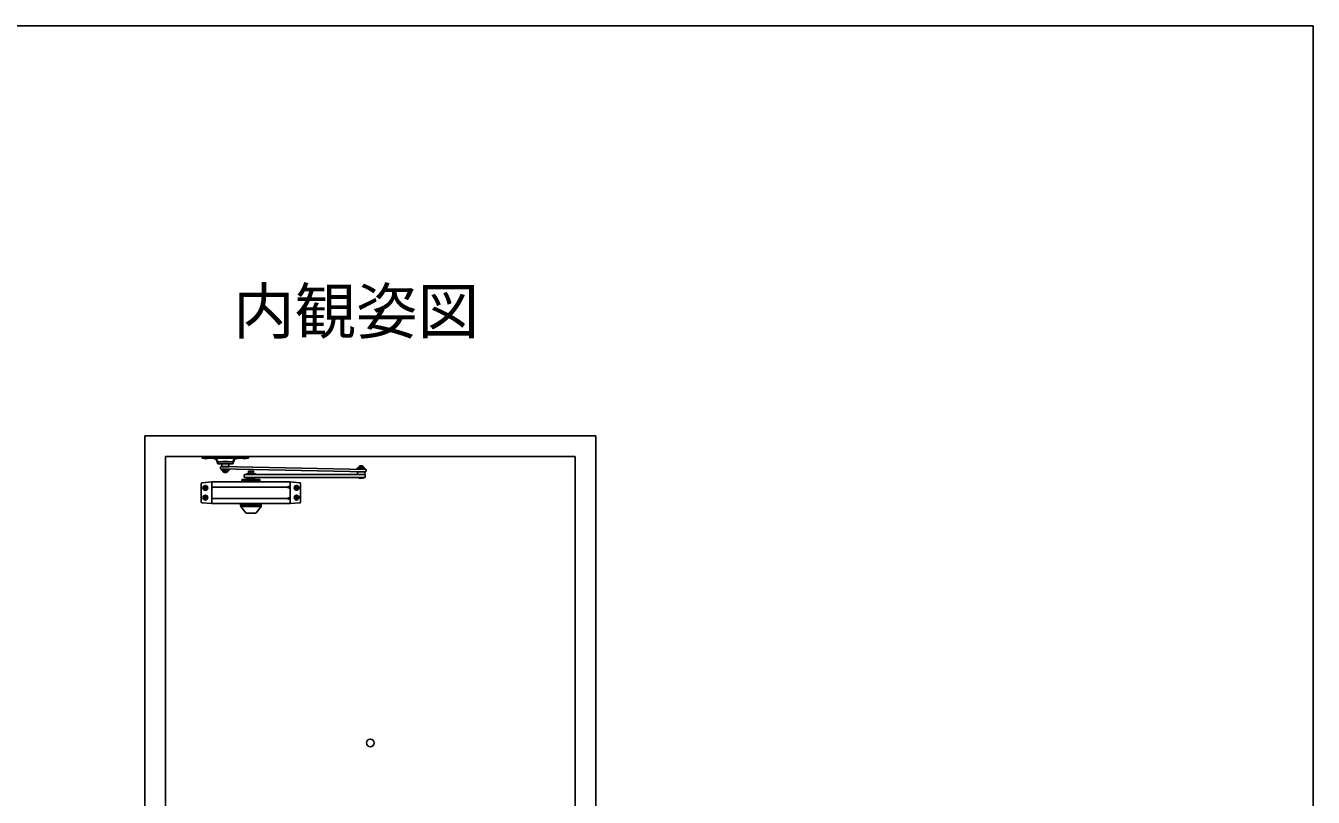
# Model space of a CAD drawing. Units: millimetres, scale not verified. Extents: x -397 to 397, y -282 to 282.
# Drawn here: x 250.5 to 376.1, y 204.1 to 279.3 of the extents above; entities that cross this region are included whole.
import ezdxf
from ezdxf.enums import TextEntityAlignment as Align

# ---------------------------------------------------------------- set-up
doc = ezdxf.new("R2010")
doc.units = ezdxf.units.MM
doc.header["$LTSCALE"] = 2
for name, color, linetype in [('0-1_USER1', 3, 'Continuous'), ('0-5_YKK_A1', 4, 'Continuous'), ('0-7_YKK_ZWAK', 7, 'Continuous')]:
    doc.layers.add(name, color=color, linetype=linetype)
doc.styles.add('ＭＳ ゴシック', font='')
doc.styles.get('ＭＳ ゴシック').set_extended_font_data('MS Gothic')

msp = doc.modelspace()

# ---------------------------------------------------------------- linework, layer by layer
at = {"layer": '0-5_YKK_A1'}
for p, q in [((264.1, 237.3), (304.1, 237.3)), ((264.1, 237.3), (264.1, 140.55)), ((271.6, 237.3), (267.1, 237.3)), ((267.7, 237.3), (272.2, 237.3)), ((267.7, 237.3), (267.7, 237.12)), ((267.7, 237.12), (268.983, 237.12)), ((267.8, 237.12), (268.3, 237.12)), ((268.983, 237.12), (270.917, 237.12)), ((269.225, 236.57), (269.031, 237.083)), ((269.225, 236.75), (269.06, 237.151)), ((269.225, 236.75), (269.75, 236.75)), ((269.225, 236.75), (269.225, 236.57)), ((269.225, 236.57), (270.675, 236.57)), ((269.477, 236.293), (269.473, 236.068)), ((283.675, 236.022), (269.477, 236.295)), ((269.6, 236.57), (269.6, 236.32)), ((270.3, 236.32), (269.6, 236.32)), ((269.603, 236.29), (269.603, 236.315)), ((270.303, 236.302), (269.603, 236.315)), ((270.303, 236.277), (269.603, 236.29)), ((269.713, 236.313), (269.713, 236.32)), ((270.15, 236.8), (269.75, 236.8)), ((269.75, 236.75), (270.15, 236.75)), ((270.15, 236.75), (270.675, 236.75)), ((270.188, 236.304), (270.188, 236.32)), ((270.3, 236.57), (270.3, 236.32)), ((270.303, 236.277), (270.303, 236.302)), ((270.675, 236.75), (270.84, 237.151)), ((270.675, 236.57), (270.869, 237.083)), ((270.675, 236.75), (270.675, 236.57)), ((270.675, 236.75), (270.675, 236.57)), ((272.2, 237.12), (270.917, 237.12)), ((271.6, 237.12), (272.1, 237.12)), ((271.6, 237.12), (272.1, 237.12)), ((272.2, 237.3), (272.2, 237.12)), ((282.946, 236.22), (283.446, 236.22)), ((282.984, 236.155), (282.984, 236.22)), ((283.409, 236.22), (282.984, 236.22)), ((283.126, 236.155), (283.126, 236.22)), ((283.409, 236.155), (283.409, 236.22)), ((283.446, 236.22), (283.446, 236.245)), ((304.1, 140.55), (304.1, 237.3)), ((269.473, 236.07), (283.67, 235.797)), ((269.575, 236.02), (269.575, 235.94)), ((269.575, 236.02), (270.325, 236.02)), ((269.575, 235.94), (270.325, 235.94)), ((269.599, 236.065), (269.598, 236.04)), ((270.298, 236.027), (269.598, 236.04)), ((270.298, 236.052), (269.599, 236.065)), ((269.7, 235.875), (269.7, 235.85)), ((270.2, 235.875), (269.7, 235.875)), ((270.2, 235.85), (269.7, 235.85)), ((269.72, 236.038), (269.738, 236.02)), ((269.738, 236.02), (270.163, 236.02)), ((269.738, 235.94), (270.163, 235.94)), ((269.738, 235.94), (269.738, 235.875)), ((269.738, 235.875), (270.163, 235.875)), ((270.02, 235.94), (270.02, 235.875)), ((270.172, 236.029), (270.163, 236.02)), ((270.163, 235.94), (270.163, 235.875)), ((270.2, 235.875), (270.2, 235.85)), ((270.298, 236.052), (270.298, 236.027)), ((270.325, 236.02), (270.325, 235.94)), ((271.575, 234.95), (271.6, 235.05)), ((273.325, 234.95), (271.575, 234.95)), ((271.575, 234.95), (271.575, 234.8)), ((273.3, 235.05), (271.6, 235.05)), ((271.8, 235.475), (271.8, 235.275)), ((271.85, 235.525), (283.546, 235.525)), ((271.85, 235.225), (282.996, 235.225)), ((272, 235.605), (272, 235.525)), ((272.125, 235.225), (272.093, 235.175)), ((272.807, 235.175), (272.093, 235.175)), ((272.093, 235.05), (272.093, 235.175)), ((272.125, 235.225), (272.775, 235.225)), ((272.2, 235.855), (272.2, 235.605)), ((272.2, 235.855), (272.7, 235.855)), ((272.2, 235.655), (272.7, 235.655)), ((272.45, 235.809), (272.45, 235.709)), ((272.7, 235.855), (272.7, 235.605)), ((272.775, 235.225), (272.807, 235.175)), ((272.807, 235.05), (272.807, 235.175)), ((273.325, 234.95), (273.3, 235.05)), ((273.325, 234.95), (273.325, 234.8)), ((283.571, 236.155), (282.821, 236.155)), ((282.821, 236.075), (282.821, 236.155)), ((283.571, 236.075), (282.821, 236.075)), ((282.846, 235.788), (282.847, 235.813)), ((282.846, 235.789), (283.546, 235.775)), ((282.846, 235.525), (282.846, 235.775)), ((282.846, 235.775), (283.546, 235.775)), ((282.85, 236.063), (283.55, 236.05)), ((282.85, 236.038), (282.85, 236.063)), ((282.85, 236.038), (283.55, 236.025)), ((282.959, 235.786), (282.959, 235.775)), ((282.971, 236.063), (282.984, 236.075)), ((283.409, 236.155), (282.984, 236.155)), ((282.996, 235.225), (283.396, 235.225)), ((282.996, 235.175), (283.396, 235.175)), ((283.396, 235.225), (283.546, 235.225)), ((283.396, 235.225), (283.546, 235.225)), ((283.432, 236.052), (283.409, 236.075)), ((283.434, 235.778), (283.434, 235.775)), ((283.546, 235.775), (283.547, 235.8)), ((283.546, 235.525), (283.546, 235.775)), ((283.55, 236.025), (283.55, 236.05)), ((283.571, 236.075), (283.571, 236.155)), ((283.596, 235.475), (283.596, 235.275)), ((283.675, 236.022), (283.67, 235.797)), ((267.6, 232.878), (267.6, 234.622)), ((267.692, 234.722), (268.64, 234.8)), ((267.86, 234.2), (267.86, 234.25)), ((267.925, 234.25), (267.86, 234.25)), ((267.925, 234.2), (267.86, 234.2)), ((268.025, 234.365), (267.975, 234.365)), ((267.975, 234.3), (267.975, 234.365)), ((267.975, 234.15), (267.975, 234.085)), ((268.025, 234.3), (268.025, 234.365)), ((268.025, 234.3), (268.025, 234.365)), ((268.025, 234.15), (268.025, 234.085)), ((268.075, 234.25), (268.14, 234.25)), ((268.075, 234.2), (268.14, 234.2)), ((268.075, 234.2), (268.14, 234.2)), ((268.14, 234.2), (268.14, 234.25)), ((276.26, 234.8), (268.64, 234.8)), ((268.64, 232.7), (268.64, 234.8)), ((276.26, 234.295), (268.64, 234.295)), ((273.325, 234.8), (271.575, 234.8)), ((276.26, 234.395), (275.91, 234.295)), ((275.91, 234.295), (276.26, 234.195)), ((277.208, 234.722), (276.26, 234.8)), ((276.26, 232.7), (276.26, 234.795)), ((276.825, 234.25), (276.76, 234.25)), ((276.76, 234.2), (276.76, 234.25)), ((276.825, 234.2), (276.76, 234.2)), ((276.825, 234.2), (276.76, 234.2)), ((276.875, 234.365), (276.925, 234.365)), ((276.875, 234.3), (276.875, 234.365)), ((276.925, 234.365), (276.875, 234.365)), ((276.875, 234.3), (276.875, 234.365)), ((276.875, 234.15), (276.875, 234.085)), ((276.925, 234.3), (276.925, 234.365)), ((276.925, 234.3), (276.925, 234.365)), ((276.925, 234.15), (276.925, 234.085)), ((276.975, 234.25), (277.04, 234.25)), ((276.975, 234.2), (277.04, 234.2)), ((277.04, 234.2), (277.04, 234.25)), ((277.3, 232.878), (277.3, 234.622)), ((267.692, 232.778), (268.64, 232.7)), ((267.925, 233.3), (267.86, 233.3)), ((267.86, 233.3), (267.86, 233.25)), ((267.925, 233.25), (267.86, 233.25)), ((267.975, 233.415), (268.025, 233.415)), ((267.975, 233.35), (267.975, 233.415)), ((267.975, 233.35), (267.975, 233.415)), ((267.975, 233.2), (267.975, 233.135)), ((267.975, 233.2), (267.975, 233.135)), ((267.975, 233.135), (268.025, 233.135)), ((268.025, 233.135), (267.975, 233.135)), ((268.025, 233.35), (268.025, 233.415)), ((268.025, 233.2), (268.025, 233.135)), ((268.025, 233.2), (268.025, 233.135)), ((268.075, 233.3), (268.14, 233.3)), ((268.075, 233.3), (268.14, 233.3)), ((268.075, 233.25), (268.14, 233.25)), ((268.14, 233.3), (268.14, 233.25)), ((276.26, 233.2), (268.64, 233.2)), ((276.26, 232.7), (268.64, 232.7)), ((271.463, 232.703), (271.443, 232.551)), ((271.443, 232.467), (271.443, 232.551)), ((271.443, 232.55), (273.458, 232.55)), ((273.448, 232.425), (271.452, 232.425)), ((273.458, 232.551), (273.437, 232.703)), ((273.458, 232.467), (273.458, 232.551)), ((277.208, 232.778), (276.26, 232.7)), ((276.825, 233.3), (276.76, 233.3)), ((276.825, 233.3), (276.76, 233.3)), ((276.76, 233.3), (276.76, 233.25)), ((276.825, 233.25), (276.76, 233.25)), ((276.875, 233.35), (276.875, 233.415)), ((276.875, 233.2), (276.875, 233.135)), ((276.875, 233.2), (276.875, 233.135)), ((276.925, 233.135), (276.875, 233.135)), ((276.875, 233.135), (276.925, 233.135)), ((276.925, 233.35), (276.925, 233.415)), ((276.925, 233.2), (276.925, 233.135)), ((276.925, 233.2), (276.925, 233.135)), ((276.975, 233.3), (277.04, 233.3)), ((276.975, 233.25), (277.04, 233.25)), ((277.04, 233.3), (277.04, 233.25)), ((271.955, 231.805), (271.465, 232.404)), ((272.829, 231.75), (272.071, 231.75)), ((272.945, 231.805), (273.435, 232.404))]:
    msp.add_line(p, q, dxfattribs=at)
msp.add_lwpolyline([(306.1, 239.3), (262.1, 239.3), (262.1, 140.55), (306.1, 140.55)], close=True, dxfattribs=at)
for points in [[(282.946, 236.22), (282.946, 236.245), (283.446, 236.245)], [(272, 235.605), (272.9, 235.605), (272.9, 235.525)], [(267.975, 234.3), (267.975, 234.365), (268.025, 234.365)], [(267.975, 234.15), (267.975, 234.085), (268.025, 234.085)], [(268.025, 234.15), (268.025, 234.085), (267.975, 234.085)], [(276.875, 234.15), (276.875, 234.085), (276.925, 234.085)], [(276.925, 234.15), (276.925, 234.085), (276.875, 234.085)], [(268.025, 233.35), (268.025, 233.415), (267.975, 233.415)], [(276.26, 233.3), (275.91, 233.2), (276.26, 233.1)], [(276.925, 233.35), (276.925, 233.415), (276.875, 233.415)], [(276.875, 233.35), (276.875, 233.415), (276.925, 233.415)]]:
    msp.add_lwpolyline(points, dxfattribs=at)
for centre, radius in [((268, 234.225), 0.233), ((276.9, 234.225), 0.233), ((268, 233.275), 0.233), ((276.9, 233.275), 0.233), ((284.1, 209.35), 0.375)]:
    msp.add_circle(centre, radius, dxfattribs=at)
for centre, radius, start, end in [((268.05, 237.611), 0.551, 243.00853, 296.99147), ((268.95, 237.611), 0.551, 243.00853, 268.81891), ((268.867, 237.1), 0.2, 14.73217, 90), ((268.95, 237.611), 0.551, 268.81891, 296.99147), ((268.983, 237.07), 0.05, 14.73217, 90), ((269.75, 236.75), 0.05, 90, 180), ((270.15, 236.75), 0.05, 0, 90), ((270.95, 237.611), 0.551, 243.00853, 271.1811), ((271.033, 237.1), 0.2, 90, 165.26783), ((270.917, 237.07), 0.05, 90, 165.26783), ((270.95, 237.611), 0.551, 271.1811, 296.99147), ((271.85, 237.611), 0.551, 243.00853, 296.99147), ((283.196, 236.07), 0.305, 35.05114, 144.94886), ((269.95, 236.025), 0.305, 215.05114, 324.94886), ((271.85, 235.475), 0.05, 90, 180), ((271.85, 235.275), 0.05, 180, 270), ((272.325, 235.674), 0.181, 46.39721, 133.60281), ((272.325, 235.837), 0.181, 226.39717, 313.60283), ((272.575, 235.674), 0.181, 46.39721, 133.60281), ((272.575, 235.837), 0.181, 226.39717, 313.60283), ((282.996, 235.225), 0.05, 180, 270), ((283.396, 235.225), 0.05, 270, 0), ((283.546, 235.475), 0.05, 0, 90), ((283.546, 235.275), 0.05, 270, 0), ((267.7, 234.622), 0.1, 94.71375, 180), ((267.925, 234.3), 0.05, 270, 0), ((267.925, 234.15), 0.05, 0, 90), ((268.075, 234.3), 0.05, 179.99998, 270), ((268.075, 234.3), 0.05, 179.99998, 270), ((268.075, 234.15), 0.05, 90, 179.99998), ((268.075, 234.15), 0.05, 90, 179.99998), ((276.825, 234.3), 0.05, 270, 0.00002), ((276.825, 234.3), 0.05, 270, 0.00002), ((276.825, 234.15), 0.05, 0.00002, 90), ((276.825, 234.15), 0.05, 0.00002, 90), ((276.975, 234.3), 0.05, 180, 270), ((276.975, 234.15), 0.05, 90, 180), ((277.2, 234.622), 0.1, 0, 85.28625), ((267.7, 232.878), 0.1, 180, 265.28625), ((267.925, 233.35), 0.05, 270, 0), ((267.925, 233.2), 0.05, 0, 90), ((268.075, 233.35), 0.05, 180.00002, 270), ((268.075, 233.35), 0.05, 180.00002, 270), ((268.075, 233.2), 0.05, 90, 180.00002), ((268.075, 233.2), 0.05, 90, 180.00002), ((271.543, 232.467), 0.1, 179.99979, 219.29003), ((273.358, 232.467), 0.1, 320.71009, 359.99998), ((276.825, 233.35), 0.05, 270, 359.99998), ((276.825, 233.35), 0.05, 270, 359.99998), ((276.825, 233.2), 0.05, 0, 90), ((276.825, 233.2), 0.05, 0, 90), ((276.975, 233.35), 0.05, 180, 270), ((276.975, 233.2), 0.05, 90, 180), ((277.2, 232.878), 0.1, 274.71375, 0), ((272.071, 231.9), 0.15, 219.29003, 270), ((272.829, 231.9), 0.15, 270, 320.71003)]:
    msp.add_arc(centre, radius, start, end, dxfattribs=at)
at = {"layer": '0-7_YKK_ZWAK'}
for q in [(-393.9, 279.3), (376.1, -245.7)]:
    msp.add_line((376.1, 279.3), q, dxfattribs=at)

# ---------------------------------------------------------------- texts
at = {"layer": '0-1_USER1', "style": 'ＭＳ ゴシック'}
msp.add_text('内観姿図', height=4.399, dxfattribs=at).set_placement((270.708, 247.939), align=Align.BOTTOM_LEFT)

doc.saveas('drawing.dxf')
